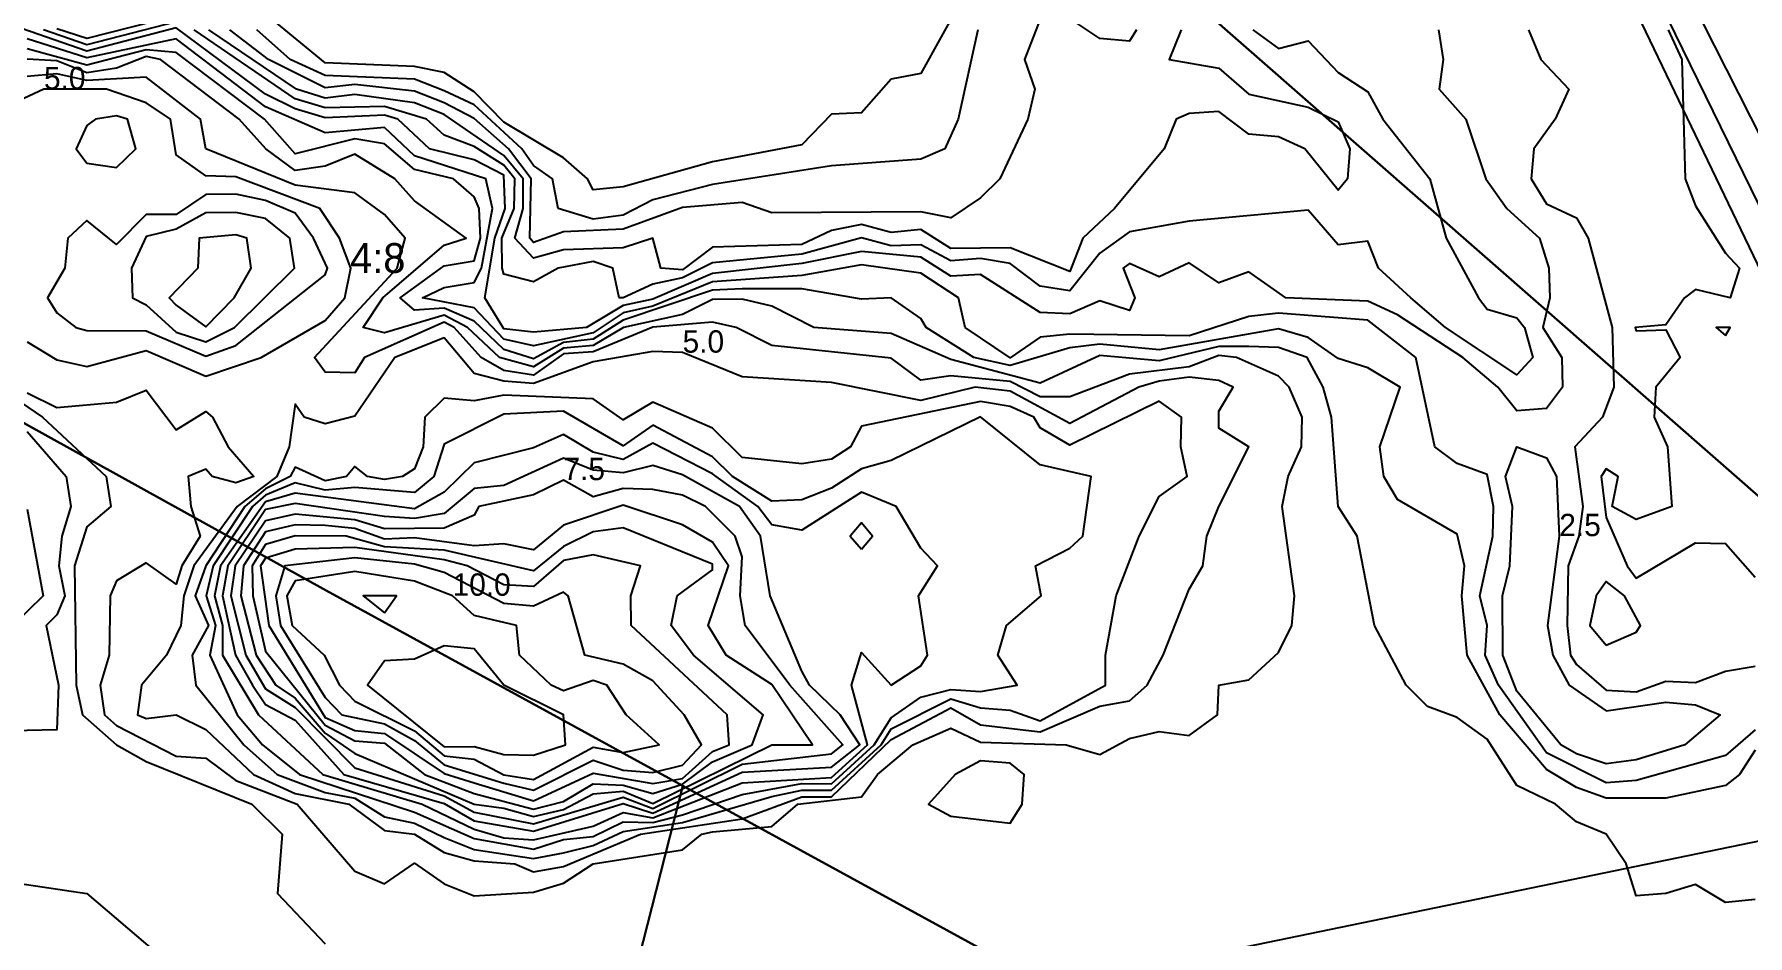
# Model space of a CAD drawing. Header units: metres. Extents: x 304729 to 308942, y 6403920 to 6405836.
# Drawn here: x 305548.5 to 305663.5, y 6404459.2 to 6404519.7 of the extents above; entities that cross this region are included whole.
import ezdxf

# ---------------------------------------------------------------- set-up
doc = ezdxf.new("R2010")
doc.units = ezdxf.units.M
for name, color, linetype in [('FASTIGHETSGRANSER', 7, 'Continuous'), ('HOJDKURVOR_GRUND', 4, 'Continuous'), ('HOJDKURVOR_STOD', 6, 'Continuous'), ('HOJDKURVOR_TEXT', 2, 'Continuous'), ('LILLEBY_4_8', 5, 'Continuous'), ('TOMTBETECKNINGAR', 3, 'Continuous'), ('TOMTER_1945', 1, 'Continuous')]:
    doc.layers.add(name, color=color, linetype=linetype)

msp = doc.modelspace()

# ---------------------------------------------------------------- linework, layer by layer
at = {"layer": 'FASTIGHETSGRANSER'}
msp.add_lwpolyline([(305194.17, 6404796.311), (305248.461, 6404753.573), (305425.875, 6404616.253), (305445.572, 6404610.011), (305510.987, 6404589.282), (305538.828, 6404586.862), (305574.392, 6404542.914), (305622.258, 6404525.46), (305693.017, 6404463.466), (305695.515, 6404461.196), (305692.317, 6404450.639), (305682.784, 6404419.603), (305707.41, 6404408.206), (305733.318, 6404395.966)], dxfattribs=at)
msp.add_lwpolyline([(305510.987, 6404589.282), (305445.572, 6404610.011), (305477.883, 6404521.822), (305482.852, 6404516.777), (305545.142, 6404453.551), (305584.749, 6404440.736), (305585.188, 6404442.458), (305592.017, 6404469.243), (305568.066, 6404482.343), (305521.396, 6404508.195), (305519.965, 6404509.1), (305518.634, 6404510.147), (305517.417, 6404511.324), (305516.326, 6404512.619), (305515.373, 6404514.018), (305514.569, 6404515.508), (305513.92, 6404517.072), (305513.434, 6404518.694), (305513.117, 6404520.357), (305510.987, 6404589.282)], close=True, dxfattribs=at)
at = {"layer": 'HOJDKURVOR_GRUND'}
for points in [[(305680, 6404471.33, 3), (305627.78, 6404580, 3)], [(305680, 6404476.07, 3.5), (305629.15, 6404580, 3.5)], [(305680, 6404482, 4), (305630.33, 6404580, 4)], [(305558, 6404520.53, 2), (305552, 6404518.99, 2), (305549.09, 6404520, 2)], [(305558, 6404520.93, 1.5), (305552, 6404519.42, 1.5), (305550, 6404520.06, 1.5)], [(305630.27, 6404520, 2), (305632, 6404518.75, 2), (305634, 6404519.25, 2), (305636, 6404517.13, 2), (305638, 6404515.82, 2), (305639, 6404514, 2), (305642.15, 6404510, 2), (305643.25, 6404506, 2), (305645.42, 6404502, 2), (305646, 6404501.23, 2), (305648, 6404500.66, 2), (305648.52, 6404500, 2), (305649.07, 6404498, 2), (305648, 6404496.84, 2), (305643.21, 6404500, 2), (305640.89, 6404502, 2), (305638.72, 6404504, 2), (305638, 6404505.8, 2), (305636, 6404505.56, 2), (305634, 6404507.88, 2), (305626, 6404507.14, 2), (305622, 6404506.43, 2), (305620, 6404505, 2), (305618, 6404502.47, 2), (305616, 6404502.78, 2), (305614, 6404504.31, 2), (305612, 6404504.64, 2), (305610, 6404504.48, 2), (305608, 6404505.56, 2), (305606, 6404505.49, 2), (305604, 6404506.02, 2), (305600, 6404504.94, 2), (305594, 6404504.35, 2), (305592, 6404503.35, 2), (305590, 6404502.92, 2), (305588, 6404501.99, 2), (305587.75, 6404502, 2), (305587.31, 6404504, 2), (305586, 6404504.44, 2), (305583.65, 6404504, 2), (305582, 6404503.07, 2), (305580, 6404503.59, 2), (305579.89, 6404504, 2), (305579.87, 6404506, 2), (305580.69, 6404508, 2), (305580.74, 6404510, 2), (305580, 6404510.9, 2), (305578, 6404512.15, 2), (305576, 6404512.91, 2), (305574.8, 6404514, 2), (305572, 6404514.85, 2), (305568, 6404514.75, 2), (305566, 6404515.36, 2), (305559.21, 6404520, 2)], [(305625.47, 6404520, 1.5), (305624.67, 6404518, 1.5), (305628, 6404517.43, 1.5), (305630, 6404515.67, 1.5), (305634, 6404514.79, 1.5), (305636, 6404513.81, 1.5), (305636.79, 6404512, 1.5), (305636.63, 6404510, 1.5), (305636, 6404509.23, 1.5), (305633.77, 6404512, 1.5), (305632, 6404512.82, 1.5), (305630, 6404512.99, 1.5), (305628, 6404514.5, 1.5), (305626, 6404514.38, 1.5), (305625.14, 6404514, 1.5), (305624.32, 6404512, 1.5), (305621, 6404508, 1.5), (305618.87, 6404506, 1.5), (305618, 6404503.77, 1.5), (305614, 6404505.35, 1.5), (305610, 6404505.32, 1.5), (305608, 6404506.58, 1.5), (305606, 6404506.38, 1.5), (305604, 6404506.93, 1.5), (305602, 6404506.51, 1.5), (305600, 6404505.59, 1.5), (305594, 6404505.4, 1.5), (305592, 6404503.88, 1.5), (305590.53, 6404504, 1.5), (305590, 6404506, 1.5), (305588, 6404505.36, 1.5), (305584, 6404505.23, 1.5), (305582, 6404504.66, 1.5), (305580.74, 6404506, 1.5), (305581.29, 6404508, 1.5), (305581.29, 6404510, 1.5), (305580, 6404511.56, 1.5), (305576, 6404514.31, 1.5), (305574, 6404515.09, 1.5), (305570, 6404515.64, 1.5), (305568, 6404515.41, 1.5), (305566.09, 6404516, 1.5), (305560.2, 6404520, 1.5)], [(305616, 6404520.71, 1), (305614.95, 6404518, 1), (305615.65, 6404516, 1), (305615.17, 6404514, 1), (305613.29, 6404510, 1), (305612, 6404508.71, 1), (305610, 6404507.38, 1), (305608, 6404507.78, 1), (305598, 6404507.71, 1), (305596, 6404508.39, 1), (305592, 6404508.07, 1), (305588, 6404506.61, 1), (305584, 6404506.43, 1), (305582, 6404505.72, 1), (305581.74, 6404506, 1), (305581.84, 6404510, 1), (305580.31, 6404512, 1), (305578, 6404514.05, 1), (305576, 6404515.1, 1), (305574, 6404515.88, 1), (305570, 6404516.33, 1), (305568, 6404516.1, 1), (305564.2, 6404518, 1), (305561.61, 6404520, 1)], [(305611.81, 6404520, 0.5), (305610.5, 6404514, 0.5), (305609.6, 6404512, 0.5), (305608, 6404511.3, 0.5), (305602, 6404510.87, 0.5), (305594, 6404509.62, 0.5), (305590, 6404508.57, 0.5), (305588, 6404507.56, 0.5), (305586, 6404507.28, 0.5), (305583.64, 6404508, 0.5), (305583.27, 6404510, 0.5), (305582, 6404510.89, 0.5), (305581.21, 6404512, 0.5), (305578, 6404514.95, 0.5), (305576, 6404515.89, 0.5), (305574, 6404516.69, 0.5), (305568, 6404516.93, 0.5), (305565.65, 6404518, 0.5), (305563.41, 6404520, 0.5)], [(305622.48, 6404520, 1), (305622, 6404519.24, 1), (305620, 6404519.42, 1), (305618, 6404520.75, 1)], [(305648.78, 6404520, 3), (305649.61, 6404518, 3), (305651.5, 6404516, 3), (305650.57, 6404514, 3), (305649.14, 6404512, 3), (305648.96, 6404510, 3), (305650, 6404508.32, 3), (305652, 6404507.38, 3), (305652.8, 6404506, 3), (305654.4, 6404500, 3), (305654.52, 6404496, 3), (305653.76, 6404494, 3), (305651.9, 6404492, 3), (305652.42, 6404488, 3), (305652.16, 6404486, 3), (305651.45, 6404484, 3), (305651.37, 6404480, 3), (305651.6, 6404478, 3), (305652, 6404477.38, 3), (305654, 6404475.67, 3), (305656, 6404475.56, 3), (305658, 6404476.27, 3), (305660, 6404476.18, 3), (305662, 6404476.93, 3), (305664, 6404477.27, 3)], [(305658.17, 6404520, 3.5), (305659.07, 6404518, 3.5), (305659.29, 6404510, 3.5), (305660, 6404508.18, 3.5), (305662, 6404505, 3.5), (305662.95, 6404504, 3.5), (305662.33, 6404502, 3.5), (305660, 6404502.55, 3.5), (305659.25, 6404502, 3.5), (305658, 6404500.18, 3.5), (305655.94, 6404500, 3.5), (305656, 6404499.79, 3.5), (305658, 6404499.86, 3.5), (305658.96, 6404498, 3.5), (305657.32, 6404496, 3.5), (305657.23, 6404494, 3.5), (305658.11, 6404492, 3.5), (305658.4, 6404488, 3.5), (305656, 6404487.11, 3.5), (305654.4, 6404488, 3.5), (305654.8, 6404490, 3.5), (305654, 6404490.53, 3.5), (305653.66, 6404490, 3.5), (305654, 6404487.25, 3.5), (305655.41, 6404484, 3.5), (305656, 6404483.17, 3.5), (305660, 6404485.56, 3.5), (305662, 6404485.5, 3.5), (305664, 6404483.25, 3.5)], [(305664, 6404472.99, 3), (305662, 6404471.28, 3), (305656, 6404469.59, 3), (305654, 6404469.44, 3), (305650, 6404471.46, 3), (305646.77, 6404476, 3), (305645.88, 6404478, 3), (305646.02, 6404480, 3), (305645.52, 6404482, 3), (305646.38, 6404486, 3), (305646.44, 6404488, 3), (305646, 6404490.14, 3), (305644, 6404490.88, 3), (305642.5, 6404492, 3), (305641.21, 6404498, 3), (305638, 6404500.49, 3), (305632, 6404500.98, 3), (305630, 6404500.74, 3), (305626, 6404499.44, 3), (305618, 6404499.57, 3), (305616, 6404499.36, 3), (305614, 6404497.98, 3), (305610.97, 6404500, 3), (305610.52, 6404502, 3), (305608, 6404503.66, 3), (305604, 6404504.22, 3), (305600, 6404503.51, 3), (305594, 6404503.07, 3), (305590, 6404501.43, 3), (305588, 6404500.99, 3), (305586, 6404499.65, 3), (305582, 6404498.77, 3), (305580, 6404499.23, 3), (305578, 6404501.32, 3), (305574.55, 6404502, 3), (305576, 6404502.7, 3), (305578, 6404503.04, 3), (305578.5, 6404504, 3), (305579.24, 6404508, 3), (305578.79, 6404510, 3), (305574, 6404511.54, 3), (305572, 6404513.43, 3), (305568, 6404513.07, 3), (305564, 6404514.82, 3), (305558, 6404519.38, 3), (305552, 6404518.12, 3), (305548, 6404519.39, 3)], [(305664, 6404471.64, 3.5), (305662.94, 6404470, 3.5), (305662, 6404469.26, 3.5), (305658, 6404468.41, 3.5), (305654, 6404468.4, 3.5), (305652, 6404469.12, 3.5), (305650, 6404470.34, 3.5), (305646.85, 6404474, 3.5), (305644.66, 6404478, 3.5), (305644.31, 6404482, 3.5), (305644.48, 6404484, 3.5), (305644, 6404486.14, 3.5), (305640, 6404488.47, 3.5), (305639.07, 6404490, 3.5), (305638.81, 6404492, 3.5), (305640.16, 6404496, 3.5), (305638, 6404497.29, 3.5), (305636, 6404497.92, 3.5), (305634, 6404499.34, 3.5), (305632, 6404499.92, 3.5), (305624, 6404498.52, 3.5), (305620, 6404498.89, 3.5), (305618, 6404498.65, 3.5), (305614, 6404497.45, 3.5), (305611.54, 6404498, 3.5), (305608.36, 6404500, 3.5), (305608, 6404500.61, 3.5), (305606, 6404502, 3.5), (305604, 6404501.91, 3.5), (305600, 6404502.6, 3.5), (305596, 6404502.61, 3.5), (305594, 6404502.51, 3.5), (305588, 6404500.49, 3.5), (305586, 6404499.22, 3.5), (305584, 6404499.01, 3.5), (305582, 6404497.91, 3.5), (305580, 6404498.54, 3.5), (305578, 6404500.44, 3.5), (305576, 6404501.3, 3.5), (305574, 6404501.17, 3.5), (305573.04, 6404502, 3.5), (305576, 6404504.14, 3.5), (305578, 6404504.48, 3.5), (305578.43, 6404506, 3.5), (305578.34, 6404508, 3.5), (305578, 6404508.79, 3.5), (305576.62, 6404510, 3.5), (305574, 6404510.61, 3.5), (305572, 6404512.35, 3.5), (305570, 6404512.67, 3.5), (305566, 6404511.66, 3.5), (305563.93, 6404514, 3.5), (305558, 6404518.47, 3.5), (305556, 6404518.65, 3.5), (305552, 6404517.63, 3.5), (305548, 6404518.71, 3.5)], [(305664, 6404461.6, 4), (305662, 6404461.4, 4), (305660, 6404462.62, 4), (305658, 6404462, 4), (305656, 6404461.86, 4), (305655.33, 6404464, 4), (305654, 6404466, 4), (305652, 6404466.83, 4), (305650.6, 6404468, 4), (305648, 6404469.27, 4), (305646, 6404472.37, 4), (305644, 6404473.82, 4), (305642, 6404474.57, 4), (305640.57, 6404476, 4), (305638.44, 6404480, 4), (305637.28, 6404486, 4), (305636, 6404488, 4), (305635.56, 6404494, 4), (305635, 6404496, 4), (305633.93, 6404498, 4), (305632, 6404498.66, 4), (305630, 6404498.73, 4), (305628, 6404498.74, 4), (305624, 6404497.77, 4), (305620, 6404498.14, 4), (305616, 6404496.27, 4), (305610, 6404497.85, 4), (305606, 6404499.61, 4), (305600.8, 6404500, 4), (305598, 6404501.45, 4), (305596, 6404501.92, 4), (305594, 6404501.88, 4), (305592, 6404500.88, 4), (305588.04, 6404500, 4), (305586, 6404498.79, 4), (305584, 6404498.63, 4), (305582, 6404497.36, 4), (305579.72, 6404498, 4), (305577.56, 6404500, 4), (305576, 6404500.83, 4), (305572, 6404499.64, 4), (305570.56, 6404500, 4), (305571.87, 6404502, 4), (305576, 6404505.53, 4), (305577.48, 6404506, 4), (305574, 6404508.52, 4), (305572.69, 6404510, 4), (305570, 6404511.65, 4), (305568, 6404510.85, 4), (305566, 6404510.54, 4), (305564.03, 6404512, 4), (305562.24, 6404514, 4), (305556.96, 6404518, 4), (305556, 6404518.2, 4), (305554, 6404517.43, 4), (305552, 6404517.11, 4), (305550, 6404517.91, 4), (305548, 6404518.03, 4)], [(305578, 6404461.86, 4.5), (305582, 6404462.11, 4.5), (305584, 6404462.71, 4.5), (305586, 6404464, 4.5), (305592, 6404464.94, 4.5), (305593.3, 6404466, 4.5), (305594, 6404466.16, 4.5), (305598, 6404466.51, 4.5), (305599.73, 6404468, 4.5), (305604, 6404468.5, 4.5), (305605.08, 6404470, 4.5), (305607.46, 6404472, 4.5), (305610, 6404473.12, 4.5), (305612, 6404472.16, 4.5), (305617.75, 6404472, 4.5), (305620, 6404471.35, 4.5), (305622, 6404472.42, 4.5), (305624, 6404472.88, 4.5), (305626, 6404472.62, 4.5), (305627.9, 6404474, 4.5), (305628, 6404476, 4.5), (305630, 6404476.36, 4.5), (305632, 6404478.2, 4.5), (305632.9, 6404480, 4.5), (305633.08, 6404482, 4.5), (305632.25, 6404488, 4.5), (305632.65, 6404490, 4.5), (305633.55, 6404492, 4.5), (305633.59, 6404494, 4.5), (305632.72, 6404496, 4.5), (305632, 6404496.74, 4.5), (305629.18, 6404498, 4.5), (305628, 6404498.12, 4.5), (305626, 6404497.37, 4.5), (305622, 6404496.88, 4.5), (305618, 6404495.35, 4.5), (305616, 6404495.36, 4.5), (305614, 6404496.39, 4.5), (305610, 6404496.77, 4.5), (305608, 6404496.48, 4.5), (305606, 6404497.94, 4.5), (305598, 6404498.79, 4.5), (305595.6, 6404500, 4.5), (305594, 6404500.36, 4.5), (305590, 6404500.02, 4.5), (305586, 6404498.37, 4.5), (305584, 6404498.25, 4.5), (305582, 6404496.81, 4.5), (305580, 6404497.13, 4.5), (305578.48, 6404498, 4.5), (305576.67, 6404500, 4.5), (305576, 6404500.36, 4.5), (305570.65, 6404498, 4.5), (305570, 6404496.97, 4.5), (305568, 6404497, 4.5), (305567.3, 6404498, 4.5), (305572.83, 6404504, 4.5), (305573.38, 6404506, 4.5), (305572, 6404507.59, 4.5), (305570, 6404509.06, 4.5), (305566, 6404509.56, 4.5), (305560, 6404512, 4.5), (305559.64, 6404514, 4.5), (305556, 6404516.81, 4.5), (305552, 6404516.6, 4.5), (305550, 6404517.04, 4.5), (305548, 6404516.87, 4.5)], [(305552, 6404511.04, 5.5), (305554, 6404510.76, 5.5), (305555.3, 6404512, 5.5), (305554.74, 6404514, 5.5), (305554, 6404514.23, 5.5), (305552.6, 6404514, 5.5), (305552, 6404513.57, 5.5), (305551.29, 6404512, 5.5), (305552, 6404511.04, 5.5)], [(305552, 6404499.81, 5.5), (305556, 6404499.79, 5.5), (305560, 6404498.08, 5.5), (305562, 6404498.8, 5.5), (305568, 6404503.55, 5.5), (305568.16, 6404504, 5.5), (305567.22, 6404506, 5.5), (305566, 6404507.68, 5.5), (305564, 6404508.54, 5.5), (305562, 6404508.95, 5.5), (305560, 6404508.94, 5.5), (305558, 6404507.6, 5.5), (305556, 6404507.59, 5.5), (305554, 6404505.57, 5.5), (305552, 6404507.2, 5.5), (305550.74, 6404506, 5.5), (305550.54, 6404504, 5.5), (305549.36, 6404502, 5.5), (305550, 6404501, 5.5), (305551.27, 6404500, 5.5), (305552, 6404499.81, 5.5)], [(305558, 6404499.69, 6), (305560, 6404499.05, 6), (305561.92, 6404500, 6), (305565.94, 6404504, 6), (305565.64, 6404506, 6), (305564, 6404507.32, 6), (305562, 6404507.73, 6), (305560, 6404507.7, 6), (305558, 6404506.6, 6), (305556, 6404506.12, 6), (305555, 6404504, 6), (305555.07, 6404502, 6), (305556, 6404501.53, 6), (305558, 6404499.69, 6)], [(305558, 6404501.5, 6.5), (305560, 6404500.06, 6.5), (305561.89, 6404502, 6.5), (305563.03, 6404504, 6.5), (305562.76, 6404506, 6.5), (305562, 6404506.24, 6.5), (305559.54, 6404506, 6.5), (305559.46, 6404504, 6.5), (305557.54, 6404502, 6.5), (305558, 6404501.5, 6.5)], [(305662, 6404499.47, 4), (305662.33, 6404500, 4), (305661.38, 6404500, 4), (305662, 6404499.47, 4)], [(305546, 6404496.05, 4), (305549.04, 6404494, 4), (305553.3, 6404490, 4), (305553.62, 6404488, 4), (305552, 6404486.63, 4), (305551.18, 6404484, 4), (305551.29, 6404476, 4), (305551.71, 6404474, 4), (305554, 6404472, 4), (305556, 6404470.87, 4), (305563.08, 6404468, 4), (305565.12, 6404466, 4), (305564.8, 6404462, 4), (305568, 6404458.64, 4)], [(305562, 6404495.89, 4.5), (305562, 6404495.89, 4.5)], [(305548, 6404495.63, 4.5), (305550, 6404494.63, 4.5), (305554, 6404495, 4.5), (305556, 6404495.8, 4.5), (305558, 6404493.14, 4.5), (305560, 6404494.36, 4.5), (305560.45, 6404494, 4.5), (305561.5, 6404492, 4.5), (305563.22, 6404490, 4.5), (305562, 6404489.57, 4.5), (305560.43, 6404490, 4.5), (305560, 6404490.5, 4.5), (305558.8, 6404490, 4.5), (305559, 6404488, 4.5), (305559.62, 6404486, 4.5), (305558.39, 6404484, 4.5), (305558, 6404482.77, 4.5), (305556, 6404484.22, 4.5), (305554, 6404483, 4.5), (305553.58, 6404482, 4.5), (305553.5, 6404478, 4.5), (305552.91, 6404476, 4.5), (305553.19, 6404474, 4.5), (305554, 6404473.28, 4.5), (305558, 6404471.22, 4.5), (305560, 6404471.09, 4.5), (305562, 6404469.59, 4.5), (305566.12, 6404468, 4.5), (305570, 6404463.5, 4.5), (305572, 6404462.67, 4.5), (305574, 6404464.04, 4.5), (305576, 6404462.67, 4.5), (305578, 6404461.86, 4.5)], [(305576, 6404465.76, 5.5), (305578, 6404464.96, 5.5), (305582, 6404464.37, 5.5), (305584, 6404464.74, 5.5), (305586, 6404465.23, 5.5), (305588, 6404466.18, 5.5), (305592, 6404466.77, 5.5), (305598, 6404468.52, 5.5), (305600, 6404468.95, 5.5), (305602, 6404468.94, 5.5), (305605.33, 6404472, 5.5), (305606, 6404473.07, 5.5), (305610, 6404475.09, 5.5), (305612, 6404474.47, 5.5), (305614, 6404474.31, 5.5), (305616, 6404473.61, 5.5), (305620.4, 6404476, 5.5), (305620.4, 6404478, 5.5), (305621.1, 6404482, 5.5), (305622.64, 6404486, 5.5), (305624, 6404488.67, 5.5), (305625.88, 6404490, 5.5), (305625.44, 6404492, 5.5), (305625.5, 6404494, 5.5), (305624, 6404495.07, 5.5), (305618, 6404492.12, 5.5), (305616, 6404493.28, 5.5), (305615.58, 6404494, 5.5), (305614, 6404494.7, 5.5), (305612, 6404495.04, 5.5), (305604, 6404493.38, 5.5), (305603.28, 6404492, 5.5), (305602, 6404491.18, 5.5), (305600, 6404490.85, 5.5), (305596, 6404491.28, 5.5), (305594, 6404493.24, 5.5), (305590, 6404495, 5.5), (305588, 6404493.82, 5.5), (305586, 6404495.22, 5.5), (305580, 6404495.47, 5.5), (305578, 6404495.09, 5.5), (305576, 6404495.27, 5.5), (305574.69, 6404494, 5.5), (305574.59, 6404492, 5.5), (305574, 6404490.53, 5.5), (305573.2, 6404490, 5.5), (305572, 6404489.8, 5.5), (305570.86, 6404490, 5.5), (305570, 6404490.67, 5.5), (305569.44, 6404490, 5.5), (305568, 6404489.71, 5.5), (305566, 6404490.63, 5.5), (305565.65, 6404490, 5.5), (305564, 6404489.18, 5.5), (305562.62, 6404488, 5.5), (305560, 6404484, 5.5), (305559.27, 6404482, 5.5), (305560.18, 6404480, 5.5), (305559.08, 6404478, 5.5), (305559.33, 6404476, 5.5), (305562.55, 6404472, 5.5), (305564.79, 6404470, 5.5), (305568, 6404468.8, 5.5), (305570, 6404468.41, 5.5), (305572, 6404467.16, 5.5), (305574, 6404466.74, 5.5), (305576, 6404465.76, 5.5)], [(305578, 6404465.71, 6), (305582, 6404464.99, 6), (305584, 6404465.63, 6), (305586, 6404465.84, 6), (305588, 6404466.82, 6), (305590, 6404466.78, 6), (305592, 6404467.3, 6), (305596, 6404468.65, 6), (305600, 6404469.39, 6), (305602, 6404469.37, 6), (305604.87, 6404472, 6), (305606, 6404473.81, 6), (305608, 6404475.2, 6), (305610, 6404475.7, 6), (305612, 6404475.58, 6), (305614.47, 6404476, 6), (305613.16, 6404478, 6), (305613.75, 6404480, 6), (305616.08, 6404482, 6), (305615.68, 6404484, 6), (305618, 6404485.2, 6), (305618.87, 6404486, 6), (305619.43, 6404490, 6), (305616, 6404490.79, 6), (305612, 6404494.02, 6), (305606, 6404491.07, 6), (305604, 6404490.51, 6), (305602, 6404489.22, 6), (305600, 6404488.44, 6), (305598, 6404488.36, 6), (305595.36, 6404490, 6), (305594, 6404491.33, 6), (305590, 6404493.46, 6), (305588, 6404492.07, 6), (305584, 6404494.39, 6), (305580, 6404494.2, 6), (305576, 6404492.18, 6), (305575.31, 6404490, 6), (305574, 6404488.94, 6), (305570, 6404489.26, 6), (305568, 6404489.09, 6), (305566, 6404489.58, 6), (305564, 6404488.75, 6), (305563.13, 6404488, 6), (305560.49, 6404484, 6), (305560.01, 6404482, 6), (305560.65, 6404480, 6), (305560.26, 6404478, 6), (305562.11, 6404474, 6), (305563.8, 6404472, 6), (305566.28, 6404470, 6), (305574, 6404467.48, 6), (305578, 6404465.71, 6)], [(305548, 6404493.03, 3.5), (305550.62, 6404490, 3.5), (305550.93, 6404488, 3.5), (305550.32, 6404486, 3.5), (305550.14, 6404484, 3.5), (305550.53, 6404482, 3.5), (305550, 6404480.71, 3.5), (305549.28, 6404480, 3.5), (305550.1, 6404476, 3.5), (305550, 6404473, 3.5), (305542, 6404472.82, 3.5)], [(305580, 6404465.74, 6.5), (305582, 6404465.61, 6.5), (305586, 6404466.54, 6.5), (305588, 6404467.45, 6.5), (305590, 6404467.09, 6.5), (305596, 6404469.44, 6.5), (305602, 6404469.8, 6.5), (305604.41, 6404472, 6.5), (305603.33, 6404476, 6.5), (305604, 6404478.2, 6.5), (305606, 6404476, 6.5), (305608, 6404477.29, 6.5), (305608.43, 6404478, 6.5), (305607.83, 6404482, 6.5), (305609.12, 6404484, 6.5), (305608, 6404485.2, 6.5), (305606.33, 6404488, 6.5), (305604, 6404488.96, 6.5), (305600, 6404486.41, 6.5), (305598, 6404486.76, 6.5), (305597.05, 6404488, 6.5), (305594, 6404490.18, 6.5), (305590, 6404492.24, 6.5), (305588, 6404491.14, 6.5), (305586, 6404491.65, 6.5), (305584, 6404492.82, 6.5), (305582, 6404491.92, 6.5), (305578, 6404490.92, 6.5), (305576, 6404488.96, 6.5), (305574, 6404487.83, 6.5), (305566, 6404488.89, 6.5), (305564, 6404488.31, 6.5), (305560.99, 6404484, 6.5), (305560.57, 6404482, 6.5), (305561.12, 6404480, 6.5), (305561.12, 6404478, 6.5), (305563.54, 6404474, 6.5), (305567.84, 6404470, 6.5), (305574.51, 6404468, 6.5), (305578, 6404466.34, 6.5), (305580, 6404465.74, 6.5)], [(305578, 6404466.9, 7), (305582, 6404466.19, 7), (305588, 6404468.06, 7), (305590, 6404467.4, 7), (305596, 6404470.16, 7), (305602, 6404470.49, 7), (305603.89, 6404472, 7), (305602.58, 6404474, 7), (305600.53, 6404476, 7), (305600, 6404476.94, 7), (305597.88, 6404482, 7), (305597.24, 6404486, 7), (305595.83, 6404488, 7), (305592, 6404490.12, 7), (305590, 6404490.75, 7), (305588, 6404490.25, 7), (305586, 6404490.42, 7), (305584, 6404491.23, 7), (305580, 6404489.41, 7), (305578, 6404489.19, 7), (305576, 6404487.52, 7), (305574, 6404487.18, 7), (305572, 6404487.31, 7), (305566, 6404488.19, 7), (305564, 6404487.78, 7), (305561.48, 6404484, 7), (305561.12, 6404482, 7), (305561.98, 6404478, 7), (305563.13, 6404476, 7), (305564, 6404474.71, 7), (305566, 6404473.64, 7), (305569.25, 6404470, 7), (305576, 6404468.06, 7), (305578, 6404466.9, 7)], [(305548, 6404487.82, 3), (305549.07, 6404482, 3), (305547.05, 6404480, 3)], [(305580, 6404467.73, 8), (305582, 6404467.17, 8), (305584, 6404467.64, 8), (305586, 6404468.7, 8), (305588, 6404468.87, 8), (305590, 6404468.05, 8), (305598, 6404471.98, 8), (305600.72, 6404472, 8), (305598, 6404476.04, 8), (305594.93, 6404478, 8), (305593.72, 6404480, 8), (305595.09, 6404484, 8), (305594, 6404485.59, 8), (305592, 6404486.76, 8), (305588, 6404488.09, 8), (305584, 6404486.73, 8), (305582, 6404485.08, 8), (305580, 6404485.48, 8), (305578, 6404485.35, 8), (305574, 6404485.89, 8), (305572, 6404485.8, 8), (305570, 6404486.51, 8), (305568, 6404486.71, 8), (305566, 6404486.75, 8), (305564, 6404486.28, 8), (305562.53, 6404484, 8), (305562.34, 6404482, 8), (305563.38, 6404478, 8), (305564.69, 6404476, 8), (305566, 6404475.12, 8), (305568, 6404472.78, 8), (305570, 6404471.42, 8), (305578, 6404468.01, 8), (305580, 6404467.73, 8)], [(305604, 6404485.12, 7), (305604.74, 6404486, 7), (305604, 6404486.9, 7), (305603.26, 6404486, 7), (305604, 6404485.12, 7)], [(305582, 6404467.67, 8.5), (305584, 6404468.19, 8.5), (305586, 6404469.38, 8.5), (305588, 6404469.28, 8.5), (305590, 6404468.72, 8.5), (305592, 6404469.36, 8.5), (305594, 6404470.86, 8.5), (305596.66, 6404472, 8.5), (305597.4, 6404474, 8.5), (305592.74, 6404478, 8.5), (305591.24, 6404480, 8.5), (305591.63, 6404482, 8.5), (305594, 6404483.73, 8.5), (305594, 6404484.12, 8.5), (305588, 6404486.56, 8.5), (305586, 6404486.3, 8.5), (305584, 6404485.3, 8.5), (305582, 6404483.68, 8.5), (305576, 6404485.06, 8.5), (305572, 6404485.28, 8.5), (305569.41, 6404486, 8.5), (305566, 6404486.03, 8.5), (305564, 6404485.44, 8.5), (305563.1, 6404484, 8.5), (305563.15, 6404482, 8.5), (305564, 6404478.29, 8.5), (305568, 6404473.31, 8.5), (305570, 6404472.27, 8.5), (305572, 6404472.1, 8.5), (305574.68, 6404470, 8.5), (305578, 6404468.73, 8.5), (305582, 6404467.67, 8.5)], [(305578, 6404469.44, 9), (305582, 6404468.23, 9), (305586, 6404470.09, 9), (305590, 6404469.39, 9), (305592, 6404469.73, 9), (305594, 6404471.54, 9), (305595.13, 6404472, 9), (305595, 6404474, 9), (305588.55, 6404480, 9), (305588.53, 6404482, 9), (305589.17, 6404484, 9), (305586, 6404484.75, 9), (305584, 6404484.37, 9), (305582, 6404482.63, 9), (305580, 6404482.73, 9), (305577.53, 6404484, 9), (305576, 6404484.42, 9), (305570, 6404485.24, 9), (305566, 6404485.12, 9), (305564, 6404484.53, 9), (305563.67, 6404484, 9), (305564.22, 6404480, 9), (305568, 6404473.83, 9), (305570, 6404472.96, 9), (305572, 6404472.75, 9), (305576, 6404470.06, 9), (305578, 6404469.44, 9)], [(305580, 6404469.42, 9.5), (305582, 6404468.95, 9.5), (305586, 6404470.96, 9.5), (305588, 6404470.29, 9.5), (305590, 6404470.13, 9.5), (305592, 6404470.63, 9.5), (305593.27, 6404472, 9.5), (305592.11, 6404474, 9.5), (305590, 6404476.29, 9.5), (305588, 6404477.41, 9.5), (305585.44, 6404478, 9.5), (305584.31, 6404482, 9.5), (305584, 6404482.24, 9.5), (305582, 6404481.31, 9.5), (305580, 6404481.49, 9.5), (305576, 6404483.56, 9.5), (305574, 6404484.13, 9.5), (305570, 6404484.54, 9.5), (305565.31, 6404484, 9.5), (305564.69, 6404482, 9.5), (305565.01, 6404480, 9.5), (305568, 6404475.17, 9.5), (305569.13, 6404474, 9.5), (305572, 6404473.39, 9.5), (305574, 6404472.28, 9.5), (305576, 6404470.65, 9.5), (305580, 6404469.42, 9.5)], [(305654, 6404478.69, 3.5), (305656, 6404479.56, 3.5), (305656.31, 6404480, 3.5), (305655.22, 6404482, 3.5), (305654, 6404482.96, 3.5), (305653.33, 6404482, 3.5), (305652.9, 6404480, 3.5), (305654, 6404478.69, 3.5)], [(305572, 6404480.86, 10.5), (305572.8, 6404482, 10.5), (305570.55, 6404482, 10.5), (305572, 6404480.86, 10.5)], [(305576, 6404471.85, 10.5), (305578, 6404471.88, 10.5), (305580, 6404471.34, 10.5), (305582, 6404471.29, 10.5), (305584.14, 6404472, 10.5), (305584, 6404474, 10.5), (305580, 6404476, 10.5), (305578, 6404478.43, 10.5), (305576, 6404478.64, 10.5), (305574, 6404477.75, 10.5), (305572, 6404477.62, 10.5), (305570.85, 6404476, 10.5), (305576, 6404471.85, 10.5)], [(305610, 6404467.2, 4.5), (305614, 6404466.74, 4.5), (305614.8, 6404468, 4.5), (305614.94, 6404470, 4.5), (305614, 6404470.76, 4.5), (305612, 6404470.92, 4.5), (305610.29, 6404470, 4.5), (305608.5, 6404468, 4.5), (305610, 6404467.2, 4.5)], [(305150, 6404359.43, 3), (305680, 6404468.78, 3)], [(305546, 6404462.9, 3.5), (305552, 6404462, 3.5), (305556.7, 6404458, 3.5), (305559.73, 6404456, 3.5), (305561.08, 6404454, 3.5), (305560.75, 6404452, 3.5), (305558.55, 6404450, 3.5), (305556.91, 6404448, 3.5), (305557.54, 6404446, 3.5), (305555.73, 6404444, 3.5), (305554, 6404443.43, 3.5), (305552, 6404444.98, 3.5), (305550, 6404442, 3.5), (305548, 6404440.97, 3.5)]]:
    msp.add_polyline3d(points, dxfattribs=at)
at = {"layer": 'HOJDKURVOR_STOD'}
for points in [[(305610.73, 6404522, 0), (305608, 6404517.05, 0), (305606, 6404516.68, 0), (305604, 6404514.41, 0), (305602, 6404514.32, 0), (305600, 6404512.28, 0), (305594, 6404511.14, 0), (305588, 6404509.46, 0), (305586, 6404509.26, 0), (305585.62, 6404510, 0), (305584, 6404511.4, 0), (305580, 6404513.79, 0), (305578, 6404515.84, 0), (305576, 6404517.13, 0), (305574, 6404517.52, 0), (305568, 6404517.77, 0), (305564, 6404521.06, 0)], [(305642.75, 6404520, 2.5), (305643.05, 6404518, 2.5), (305642.79, 6404516, 2.5), (305644.57, 6404514, 2.5), (305645.93, 6404510, 2.5), (305647.32, 6404508, 2.5), (305649.52, 6404506, 2.5), (305650.15, 6404504, 2.5), (305650.21, 6404502, 2.5), (305649.75, 6404500, 2.5), (305651.03, 6404498, 2.5), (305651.07, 6404496, 2.5), (305650, 6404494.58, 2.5), (305648, 6404494.42, 2.5), (305646.72, 6404496, 2.5), (305644.37, 6404498, 2.5), (305640, 6404500.85, 2.5), (305638, 6404501.77, 2.5), (305632.5, 6404502, 2.5), (305630, 6404503.75, 2.5), (305628, 6404503, 2.5), (305626, 6404504.35, 2.5), (305624, 6404503.4, 2.5), (305622, 6404504.3, 2.5), (305621.58, 6404504, 2.5), (305622.35, 6404502, 2.5), (305622, 6404501.14, 2.5), (305620, 6404501.79, 2.5), (305618, 6404500.92, 2.5), (305616, 6404501.02, 2.5), (305612, 6404503.57, 2.5), (305610, 6404503.45, 2.5), (305608, 6404504.72, 2.5), (305604, 6404505.12, 2.5), (305600, 6404504.3, 2.5), (305594, 6404503.63, 2.5), (305590, 6404501.9, 2.5), (305588, 6404501.49, 2.5), (305585.55, 6404500, 2.5), (305582, 6404499.69, 2.5), (305580, 6404499.92, 2.5), (305578.73, 6404502, 2.5), (305579.39, 6404506, 2.5), (305580.1, 6404508, 2.5), (305580, 6404510.24, 2.5), (305578, 6404511.26, 2.5), (305575, 6404512, 2.5), (305572.89, 6404514, 2.5), (305572, 6404514.27, 2.5), (305568, 6404514.08, 2.5), (305566, 6404514.69, 2.5), (305564, 6404515.68, 2.5), (305558, 6404520.13, 2.5), (305552, 6404518.55, 2.5), (305546, 6404520.65, 2.5)], [(305550, 6404497.83, 5), (305552, 6404497.38, 5), (305556, 6404498.47, 5), (305560, 6404496.74, 5), (305563.71, 6404498, 5), (305568, 6404500.47, 5), (305569.32, 6404502, 5), (305569.72, 6404504, 5), (305568.96, 6404506, 5), (305567.65, 6404508, 5), (305562, 6404510.12, 5), (305560, 6404510.18, 5), (305558, 6404511.6, 5), (305557.62, 6404514, 5), (305556, 6404515.1, 5), (305553.33, 6404516, 5), (305549.13, 6404516, 5), (305544.78, 6404514, 5)], [(305582, 6404463.46, 5), (305584, 6404463.82, 5), (305589.18, 6404466, 5), (305596, 6404467.02, 5), (305600, 6404468.51, 5), (305602, 6404468.51, 5), (305606, 6404472.34, 5), (305610, 6404474.48, 5), (305612, 6404473.33, 5), (305616, 6404472.86, 5), (305620, 6404474.59, 5), (305622, 6404474.95, 5), (305623.19, 6404476, 5), (305624.26, 6404478, 5), (305626, 6404482.44, 5), (305626.93, 6404484, 5), (305627.2, 6404486, 5), (305628, 6404488, 5), (305630, 6404492, 5), (305628, 6404493.25, 5), (305628, 6404494.4, 5), (305628.96, 6404496, 5), (305628, 6404496.46, 5), (305626, 6404496.68, 5), (305624, 6404496.4, 5), (305622.62, 6404496, 5), (305618, 6404493.57, 5), (305614, 6404495.73, 5), (305611.65, 6404496, 5), (305608, 6404495.11, 5), (305602, 6404496.31, 5), (305596, 6404496.69, 5), (305592, 6404498.32, 5), (305590, 6404498.4, 5), (305586, 6404497.71, 5), (305582, 6404496.26, 5), (305580, 6404496.41, 5), (305578, 6404496.91, 5), (305576, 6404499.31, 5), (305572.69, 6404498, 5), (305570, 6404494.06, 5), (305568, 6404493.55, 5), (305566.6, 6404494, 5), (305566, 6404494.86, 5), (305565.58, 6404492, 5), (305564.76, 6404490, 5), (305562.1, 6404488, 5), (305559.19, 6404484, 5), (305558.52, 6404482, 5), (305558.32, 6404480, 5), (305557.36, 6404478, 5), (305555.68, 6404476, 5), (305555.42, 6404474, 5), (305556, 6404473.76, 5), (305558, 6404474, 5), (305560, 6404473.02, 5), (305563.19, 6404470, 5), (305566, 6404468.73, 5), (305569.6, 6404468, 5), (305572, 6404466.25, 5), (305574, 6404466, 5), (305576, 6404464.76, 5), (305578, 6404464.21, 5), (305580.75, 6404464, 5), (305582, 6404463.46, 5)], [(305548, 6404499.04, 5), (305550, 6404497.83, 5)], [(305652, 6404471.39, 2.5), (305650.95, 6404472, 2.5), (305648, 6404475.59, 2.5), (305647.06, 6404478, 2.5), (305647.03, 6404482, 2.5), (305647.52, 6404484, 2.5), (305647.72, 6404488, 2.5), (305647.25, 6404490, 2.5), (305648, 6404492, 2.5), (305650, 6404491.27, 2.5), (305650.67, 6404490, 2.5), (305650.85, 6404486, 2.5), (305650.05, 6404480, 2.5), (305650.42, 6404478, 2.5), (305651.51, 6404476, 2.5), (305654, 6404474.28, 2.5), (305658, 6404474.86, 2.5), (305660, 6404474.67, 2.5), (305661.64, 6404474, 2.5), (305659.28, 6404472, 2.5), (305656, 6404470.99, 2.5), (305654, 6404470.71, 2.5), (305652, 6404471.39, 2.5)], [(305578, 6404467.46, 7.5), (305582, 6404466.68, 7.5), (305588, 6404468.47, 7.5), (305590, 6404467.71, 7.5), (305596, 6404470.69, 7.5), (305602, 6404471.39, 7.5), (305602.76, 6404472, 7.5), (305599.19, 6404476, 7.5), (305596.2, 6404480, 7.5), (305595.87, 6404482, 7.5), (305596, 6404484.62, 7.5), (305595.53, 6404486, 7.5), (305593.54, 6404488, 7.5), (305592, 6404488.75, 7.5), (305590, 6404489.13, 7.5), (305588, 6404489.2, 7.5), (305586, 6404488.65, 7.5), (305584, 6404489.76, 7.5), (305582, 6404488.77, 7.5), (305578.33, 6404488, 7.5), (305578, 6404487.4, 7.5), (305576, 6404486.53, 7.5), (305572, 6404486.5, 7.5), (305570, 6404487.09, 7.5), (305566, 6404487.48, 7.5), (305564, 6404487.03, 7.5), (305561.97, 6404484, 7.5), (305561.68, 6404482, 7.5), (305562.69, 6404478, 7.5), (305564, 6404475.75, 7.5), (305566, 6404474.5, 7.5), (305570, 6404470.45, 7.5), (305576, 6404468.56, 7.5), (305578, 6404467.46, 7.5)], [(305580, 6404469.97, 10), (305582, 6404469.67, 10), (305586, 6404471.84, 10), (305588, 6404471.48, 10), (305590.43, 6404472, 10), (305588.22, 6404474, 10), (305586.91, 6404476, 10), (305586, 6404476.3, 10), (305584, 6404475.61, 10), (305583.17, 6404476, 10), (305581.05, 6404478, 10), (305580.86, 6404480, 10), (305578, 6404480.67, 10), (305576.56, 6404482, 10), (305574, 6404482.99, 10), (305570, 6404483.62, 10), (305566, 6404483, 10), (305565.43, 6404482, 10), (305565.8, 6404480, 10), (305567.94, 6404478, 10), (305568.96, 6404476, 10), (305570, 6404474.92, 10), (305574, 6404472.93, 10), (305576, 6404471.25, 10), (305578, 6404471.03, 10), (305580, 6404469.97, 10)]]:
    msp.add_polyline3d(points, dxfattribs=at)
at = {"layer": 'LILLEBY_4_8'}
msp.add_lwpolyline([(305682.784, 6404419.603), (305692.317, 6404450.639), (305695.515, 6404461.196), (305693.017, 6404463.466), (305622.258, 6404525.46), (305574.392, 6404542.914), (305538.828, 6404586.862), (305510.987, 6404589.282), (305513.117, 6404520.357), (305513.434, 6404518.694), (305513.92, 6404517.072), (305514.569, 6404515.508), (305515.373, 6404514.018), (305516.326, 6404512.619), (305517.417, 6404511.324), (305518.634, 6404510.147), (305519.965, 6404509.1), (305521.396, 6404508.195), (305568.066, 6404482.343), (305592.017, 6404469.243), (305628.885, 6404449.082), (305682.784, 6404419.603)], close=True, dxfattribs=at)
at = {"layer": 'TOMTER_1945'}
msp.add_lwpolyline([(305585.188, 6404442.458), (305608.555, 6404431.006), (305609.763, 6404430.709), (305611, 6404430.573), (305612.244, 6404430.601), (305613.473, 6404430.792), (305614.667, 6404431.144), (305615.804, 6404431.649), (305616.864, 6404432.3), (305617.83, 6404433.084), (305618.684, 6404433.989), (305628.885, 6404449.082), (305592.017, 6404469.243), (305585.188, 6404442.458)], close=True, dxfattribs=at)

# ---------------------------------------------------------------- texts
at = {"layer": 'HOJDKURVOR_TEXT'}
for s, p in [('5.0', (305549.13, 6404516, 5)), ('5.0', (305592, 6404498.32, 5)), ('7.5', (305584, 6404489.76, 7.5)), ('2.5', (305650.85, 6404486, 2.5)), ('10.0', (305576.56, 6404482, 10))]:
    msp.add_text(s, height=1.5, dxfattribs=at).set_placement(p)
at = {"layer": 'TOMTBETECKNINGAR'}
msp.add_text('4:8', height=2, dxfattribs=at).set_placement((305569.677, 6404503.673))

doc.saveas('drawing.dxf')
